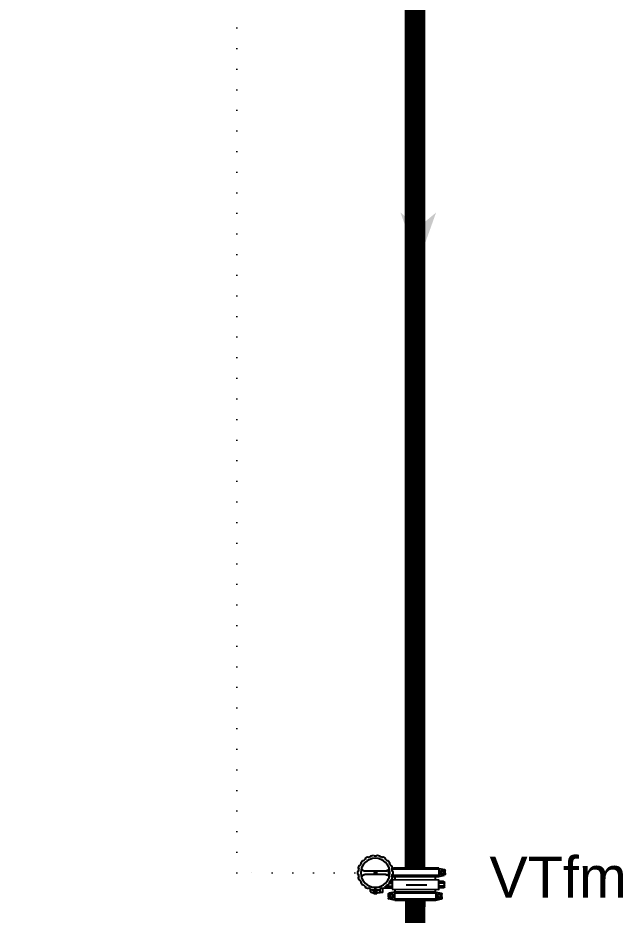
# Model space of a CAD drawing. Extents: x -6531732 to 89637, y -8915 to 32458.
# Drawn here: x 72905 to 75109, y 18383 to 21652 of the extents above; entities that cross this region are included whole.
import ezdxf

# ---------------------------------------------------------------- set-up
doc = ezdxf.new("R2010")
doc.units = 0
doc.linetypes.add('ACAD_ISO07W100', pattern=[3, 0, -3])
for name, color, linetype, lineweight in [('SAN-MC-Circuit_Informatii', 83, 'ACAD_ISO07W100', 25), ('SAN-MC-HIDRANT', 1, 'HE_LINE', 25), ('SAN-MC-VALVE', 7, 'Continuous', 5)]:
    doc.layers.add(name, color=color, linetype=linetype, lineweight=lineweight)
doc.layers.add('SAN-MC-TEXT', color=7, linetype='Continuous')
doc.styles.get("Standard").update_dxf_attribs({"font": 'arial.ttf'})
doc.linetypes.add('HE_LINE', pattern='A,300,-250,["HE",Standard,S=0.5,R=0,X=-100.5,Y=-30.5],-100', length=650)
doc.linetypes.add('PSI_LINE', pattern='A,300,-150,["PSI",Standard,S=0.5,R=0,X=-130,Y=-30],-5', length=455)

# ---------------------------------------------------------------- blocks, each defined once
blk = doc.blocks.new('12')
at = {"layer": 'SAN-MC-TEXT'}
for p, q in [((-0.1357, 0.1969, 1.4273), (-0.1355, 0.1967, 1.4273)), ((-0.1266, 0.2021, 1.4273), (-0.1264, 0.2017, 1.4273)), ((-0.1158, 0.206, 1.4273), (-0.1157, 0.2058, 1.4273)), ((-0.1055, 0.2079, 1.4273), (-0.1055, 0.2074, 1.4273)), ((-0.094, 0.2079, 1.4273), (-0.094, 0.2076, 1.4273)), ((-0.0837, 0.206, 1.4273), (-0.0838, 0.2056, 1.4273)), ((-0.073, 0.2021, 1.4273), (-0.0731, 0.2019, 1.4273)), ((-0.0639, 0.1969, 1.4273), (-0.0641, 0.1965, 1.4273)), ((-0.1569, 0.1716, 1.4273), (-0.1565, 0.1714, 1.4273)), ((-0.1512, 0.1815, 1.4273), (-0.1509, 0.1814, 1.4273)), ((-0.1444, 0.1895, 1.4273), (-0.1441, 0.1892, 1.4273)), ((-0.1055, 0.1075, 1.4273), (-0.1055, 0.1829, 1.4273)), ((-0.094, 0.1075, 1.4273), (-0.094, 0.1829, 1.4273)), ((-0.0551, 0.1895, 1.4273), (-0.0553, 0.1893, 1.4273)), ((-0.0484, 0.1815, 1.4273), (-0.0487, 0.1813, 1.4273)), ((-0.0426, 0.1716, 1.4273), (-0.0429, 0.1715, 1.4273)), ((-0.1625, 0.1505, 1.4273), (-0.1622, 0.1504, 1.4273)), ((-0.1625, 0.14, 1.4273), (-0.162, 0.14, 1.4273)), ((-0.0321, 0.1623, 1.4273), (-0.0408, 0.1623, 1.4273)), ((-0.039, 0.1617, 1.4273), (-0.0395, 0.1616, 1.4273)), ((-0.0227, 0.1452, 1.4273), (-0.0384, 0.1452, 1.4273)), ((-0.0371, 0.14, 1.4273), (-0.0375, 0.14, 1.4273)), ((-0.0371, 0.1505, 1.4273), (-0.0373, 0.1504, 1.4273)), ((-0.0227, 0.1509, 1.4273), (-0.0363, 0.1509, 1.4273)), ((-0.0227, 0.1395, 1.4273), (-0.0363, 0.1395, 1.4273)), ((-0.0264, 0.1509, 1.4273), (-0.0264, 0.1566, 1.4273)), ((-0.0264, 0.1281, 1.4273), (-0.0264, 0.1395, 1.4273)), ((-0.0227, 0.1395, 1.4273), (-0.0227, 0.1509, 1.4273)), ((-0.1605, 0.1287, 1.4273), (-0.1602, 0.1288, 1.4273)), ((-0.1569, 0.1188, 1.4273), (-0.1566, 0.119, 1.4273)), ((-0.1512, 0.1089, 1.4273), (-0.1508, 0.1092, 1.4273)), ((-0.1444, 0.1009, 1.4273), (-0.1442, 0.1011, 1.4273)), ((-0.0898, 0.0987, 0.7136), (-0.0913, 0.1055, 0.7136)), ((-0.0551, 0.1009, 1.4273), (-0.0554, 0.1012, 1.4273)), ((-0.0512, 0.1076, 1.4273), (-0.0512, 0.0844, 1.4273)), ((-0.0484, 0.1089, 1.4273), (-0.0486, 0.1091, 1.4273)), ((-0.0455, 0.1108, 1.4273), (-0.0455, 0.0844, 1.4273)), ((-0.0426, 0.1188, 1.4273), (-0.043, 0.1191, 1.4273)), ((-0.0284, 0.1184, 1.4273), (-0.0422, 0.1184, 1.4273)), ((-0.0284, 0.1281, 1.4273), (-0.0408, 0.1281, 1.4273)), ((-0.0264, 0.1281, 1.4273), (-0.0408, 0.1281, 1.4273)), ((-0.039, 0.1287, 1.4273), (-0.0393, 0.1288, 1.4273)), ((-0.0284, 0.1184, 1.4273), (-0.0284, 0.1281, 1.4273)), ((-0.1357, 0.0935, 1.4273), (-0.1354, 0.0939, 1.4273)), ((-0.1266, 0.0883, 1.4273), (-0.1265, 0.0885, 1.4273)), ((-0.113, 0.0853, 0.7136), (-0.1164, 0.0778, 0.7136)), ((-0.1162, -0.0856), (-0.1164, 0.0778, 0.7136)), ((-0.1158, 0.0844, 1.4273), (-0.1157, 0.0848, 1.4273)), ((-0.1125, -0.0864), (-0.113, 0.0853, 0.7136)), ((-0.1102, 0.0977, 0.7136), (-0.0933, 0.0977, 0.7136)), ((-0.1055, 0.0826, 1.4273), (-0.1055, 0.0828, 1.4273)), ((-0.094, 0.0826, 1.4273), (-0.094, 0.083, 1.4273)), ((-0.0901, -0.0864), (-0.0905, 0.0845, 0.7136)), ((-0.0902, 0.0846, 0.7136), (-0.0871, 0.0778, 0.7136)), ((-0.0869, 0.0845, 0.7136), (-0.0864, -0.0856)), ((-0.0741, 0.073, 0.7136), (-0.0869, 0.073, 0.7136)), ((-0.0837, 0.0844, 1.4273), (-0.0838, 0.0846, 1.4273)), ((-0.073, 0.0883, 1.4273), (-0.0731, 0.0887, 1.4273)), ((-0.0684, 0.0925, 1.4273), (-0.0684, 0.0844, 1.4273)), ((-0.0639, 0.0935, 1.4273), (-0.064, 0.0937, 1.4273)), ((-0.0626, 0.093, 1.4273), (-0.0626, 0.0844, 1.4273)), ((-0.0302, 0.073, 0.7136), (-0.0398, 0.073, 0.7136)), ((-0.0298, -0.0741), (-0.0298, 0.0741)), ((-0.0297, 0.075), (-0.0254, 0.095)), ((-0.0261, 0.0749), (-0.0295, 0.0673)), ((-0.0261, -0.0749), (-0.0261, 0.0749)), ((-0.0261, 0.0749), (-0.0037, 0.0749)), ((-0.0126, 0.0975), (-0.0222, 0.0975)), ((-0.0176, 0.0918), (-0.0203, 0.0871)), ((-0.0203, 0.0871), (-0.0176, 0.0824)), ((-0.0122, 0.0919), (-0.0176, 0.0918)), ((-0.0176, 0.0824), (-0.0121, 0.0824)), ((-0.0126, 0.0975), (-0.0075, 0.0975)), ((-0.0094, 0.0871), (-0.0122, 0.0919)), ((-0.0121, 0.0824), (-0.0094, 0.0871)), ((-0.0001, 0.075), (-0.0044, 0.095)), ((-0.0037, -0.0749), (-0.0037, 0.0749)), ((-0.0037, 0.0749), (-0.0002, 0.0673)), ((0, 0.0741), (0, -0.0741)), ((-0.1161, -0.0865), (-0.1118, -0.1065)), ((-0.1125, -0.0864), (-0.116, -0.0788)), ((-0.1125, -0.0864), (-0.0901, -0.0864)), ((-0.104, -0.094), (-0.1067, -0.0988)), ((-0.0986, -0.094), (-0.104, -0.094)), ((-0.0958, -0.0987), (-0.0986, -0.094)), ((-0.0865, -0.0865), (-0.0908, -0.1065)), ((-0.0901, -0.0864), (-0.0867, -0.0788)), ((-0.0736, -0.0741), (-0.0864, -0.0741)), ((-0.0679, -0.1034, 0.7136), (-0.0679, -0.0855, 0.7136)), ((-0.0622, -0.1034, 0.7136), (-0.0622, -0.0855, 0.7136)), ((-0.0508, -0.1034, 0.7136), (-0.0508, -0.0855, 0.7136)), ((-0.0451, -0.1034, 0.7136), (-0.0451, -0.0855, 0.7136)), ((-0.0298, -0.0741), (-0.0394, -0.0741)), ((-0.0297, -0.075), (-0.0254, -0.095)), ((-0.0261, -0.0749), (-0.0295, -0.0673)), ((-0.0261, -0.0749), (-0.0037, -0.0749)), ((-0.0126, -0.0975), (-0.0222, -0.0975)), ((-0.0176, -0.0825), (-0.0203, -0.0873)), ((-0.0203, -0.0873), (-0.0176, -0.092)), ((-0.0122, -0.0825), (-0.0176, -0.0825)), ((-0.0176, -0.092), (-0.0121, -0.0919)), ((-0.0126, -0.0975), (-0.0075, -0.0975)), ((-0.0094, -0.0872), (-0.0122, -0.0825)), ((-0.0121, -0.0919), (-0.0094, -0.0872)), ((-0.0001, -0.075), (-0.0044, -0.095)), ((-0.0037, -0.0749), (-0.0002, -0.0673)), ((-0.099, -0.109), (-0.1087, -0.109)), ((-0.1067, -0.0988), (-0.104, -0.1035)), ((-0.104, -0.1035), (-0.0985, -0.1035)), ((-0.099, -0.109), (-0.0939, -0.109)), ((-0.0985, -0.1035), (-0.0958, -0.0987)), ((-0.0485, -0.1069, 0.7136), (-0.0645, -0.1069, 0.7136))]:
    blk.add_line(p, q, dxfattribs=at)
at = {"layer": 'SAN-MC-TEXT', "elevation": 0.7136}
blk.add_lwpolyline([(-0.0398, 0.0844), (-0.0394, -0.0855), (-0.0736, -0.0855), (-0.0741, 0.0844)], close=True, dxfattribs=at)
at = {"layer": 'SAN-MC-TEXT'}
for centre, radius in [((-0.0998, 0.1452, 1.4273), 0.0528), ((-0.0998, 0.1452, 1.4273), 0.00514), ((-0.0149, 0.0872), 0.00847), ((-0.0149, 0.0872), 0.00635), ((-0.1013, -0.0987), 0.00847), ((-0.1013, -0.0987), 0.00635), ((-0.0149, -0.0872), 0.00847), ((-0.0149, -0.0872), 0.00635)]:
    blk.add_circle(centre, radius, dxfattribs=at)
for centre, radius, start, end in [((-0.0998, 0.1452, 1.4273), 0.0642, 126.0904, 133.9096), ((-0.1368, 0.196, 1.4273), 0.00143, 40, 126.0904), ((-0.1344, 0.1976, 1.4273), 0.00143, 220, 303.475), ((-0.0998, 0.1452, 1.4273), 0.0614, 116.5141, 123.475), ((-0.1278, 0.2014, 1.4273), 0.00143, 296.5141, 25.2119), ((-0.1252, 0.2026, 1.4273), 0.00143, 113.9096, 205.2119), ((-0.0998, 0.1452, 1.4273), 0.0642, 106.0904, 113.9096), ((-0.1172, 0.2056, 1.4273), 0.00143, 20, 106.0904), ((-0.1144, 0.2063, 1.4273), 0.00143, 200, 283.475), ((-0.0998, 0.1452, 1.4273), 0.0614, 96.5141, 103.475), ((-0.1069, 0.2076, 1.4273), 0.00143, 276.5141, 5.2119), ((-0.104, 0.2079, 1.4273), 0.00143, 93.9096, 185.2119), ((-0.0998, 0.1452, 1.4273), 0.0642, 86.0904, 93.9096), ((-0.0955, 0.2079, 1.4273), 0.00143, 0, 86.0904), ((-0.0926, 0.2076, 1.4273), 0.00143, 180, 263.475), ((-0.0998, 0.1452, 1.4273), 0.0614, 76.5141, 83.475), ((-0.0851, 0.2063, 1.4273), 0.00143, 256.5141, 345.2119), ((-0.0824, 0.2056, 1.4273), 0.00143, 73.9096, 165.2119), ((-0.0998, 0.1452, 1.4273), 0.0642, 66.0904, 73.9096), ((-0.0743, 0.2026, 1.4273), 0.00143, 340, 66.0904), ((-0.0717, 0.2014, 1.4273), 0.00143, 160, 243.475), ((-0.0998, 0.1452, 1.4273), 0.0614, 56.5141, 63.475), ((-0.0651, 0.1976, 1.4273), 0.00143, 236.5141, 325.2119), ((-0.0628, 0.196, 1.4273), 0.00143, 53.9096, 145.2119), ((-0.0998, 0.1452, 1.4273), 0.0642, 46.0904, 53.9096), ((-0.0998, 0.1452, 1.4273), 0.0614, 156.5141, 163.475), ((-0.1562, 0.1728, 1.4273), 0.00143, 153.9096, 245.2119), ((-0.0998, 0.1452, 1.4273), 0.0642, 146.0904, 153.9096), ((-0.1574, 0.1702, 1.4273), 0.00143, 336.5141, 65.2119), ((-0.1519, 0.1803, 1.4273), 0.00143, 60, 146.0904), ((-0.1502, 0.1826, 1.4273), 0.00143, 240, 323.475), ((-0.0998, 0.1452, 1.4273), 0.0614, 136.5141, 143.475), ((-0.1433, 0.1905, 1.4273), 0.00143, 133.9096, 225.2119), ((-0.1453, 0.1884, 1.4273), 0.00143, 316.5141, 45.2119), ((-0.1169, 0.1829, 1.4273), 0.0114, 0, 114.4433), ((-0.0826, 0.1829, 1.4273), 0.0114, 65.5567, 180), ((-0.0542, 0.1884, 1.4273), 0.00143, 140, 223.475), ((-0.0562, 0.1905, 1.4273), 0.00143, 320, 46.0904), ((-0.0998, 0.1452, 1.4273), 0.0614, 36.5141, 43.475), ((-0.0493, 0.1826, 1.4273), 0.00143, 216.5141, 305.2119), ((-0.0476, 0.1803, 1.4273), 0.00143, 33.9096, 125.2119), ((-0.0998, 0.1452, 1.4273), 0.0642, 26.0904, 33.9096), ((-0.0422, 0.1702, 1.4273), 0.00143, 120, 203.475), ((-0.0998, 0.1452, 1.4273), 0.0614, 16.5141, 23.475), ((-0.0434, 0.1728, 1.4273), 0.00143, 300, 26.0904), ((-0.0998, 0.1452, 1.4273), 0.0642, 166.0904, 173.9096), ((-0.1622, 0.1519, 1.4273), 0.00143, 173.9096, 260), ((-0.1622, 0.1386, 1.4273), 0.00143, 94.7881, 186.0904), ((-0.0998, 0.1452, 1.4273), 0.0642, 186.0904, 193.9096), ((-0.1624, 0.1414, 1.4273), 0.00143, 274.7881, 3.4859), ((-0.1624, 0.149, 1.4273), 0.00143, 356.525, 80), ((-0.1607, 0.1603, 1.4273), 0.00143, 74.7881, 166.0904), ((-0.0998, 0.1452, 1.4273), 0.0614, 176.525, 183.4859), ((-0.16, 0.1631, 1.4273), 0.00143, 254.7881, 343.4859), ((-0.0395, 0.1631, 1.4273), 0.00143, 196.5141, 285.2119), ((-0.0388, 0.1603, 1.4273), 0.00143, 13.9096, 105.2119), ((-0.0371, 0.149, 1.4273), 0.00143, 100, 183.475), ((-0.0998, 0.1452, 1.4273), 0.0614, 356.5141, 3.475), ((-0.0371, 0.1414, 1.4273), 0.00143, 176.5141, 265.2119), ((-0.0998, 0.1452, 1.4273), 0.0642, 6.0904, 13.9096), ((-0.0998, 0.1452, 1.4273), 0.0642, 346.0904, 353.9096), ((-0.0373, 0.1386, 1.4273), 0.00143, 353.9096, 85.2119), ((-0.0373, 0.1519, 1.4273), 0.00143, 280, 6.0904), ((-0.0321, 0.1566, 1.4273), 0.00571, 0, 90), ((-0.1607, 0.1301, 1.4273), 0.00143, 193.9096, 280), ((-0.16, 0.1274, 1.4273), 0.00143, 16.525, 100), ((-0.0998, 0.1452, 1.4273), 0.0614, 196.5141, 203.475), ((-0.1562, 0.1176, 1.4273), 0.00143, 120, 206.0904), ((-0.0998, 0.1452, 1.4273), 0.0642, 206.0904, 213.9096), ((-0.1574, 0.1202, 1.4273), 0.00143, 300, 23.475), ((-0.1519, 0.1102, 1.4273), 0.00143, 213.9096, 305.2119), ((-0.1502, 0.1078, 1.4273), 0.00143, 36.5141, 125.2119), ((-0.0998, 0.1452, 1.4273), 0.0614, 216.5141, 223.475), ((-0.1433, 0.1, 1.4273), 0.00143, 140, 226.0904), ((-0.1453, 0.102, 1.4273), 0.00143, 320, 43.475), ((-0.0998, 0.1452, 1.4273), 0.0642, 226.0904, 233.9096), ((-0.1169, 0.1075, 1.4273), 0.0114, 245.5567, 0), ((-0.1018, 0.0977, 0.7136), 0.00847, 117.8451, 175.8538), ((-0.0944, 0.1048, 0.7136), 0.00321, 12.1139, 90), ((-0.0826, 0.1075, 1.4273), 0.0114, 180, 294.4433), ((-0.0998, 0.1452, 1.4273), 0.0642, 306.0904, 313.9096), ((-0.0542, 0.102, 1.4273), 0.00143, 136.5141, 225.2119), ((-0.0998, 0.1452, 1.4273), 0.0614, 316.5141, 323.475), ((-0.0562, 0.1, 1.4273), 0.00143, 313.9096, 45.2119), ((-0.0493, 0.1078, 1.4273), 0.00143, 60, 143.475), ((-0.0476, 0.1102, 1.4273), 0.00143, 240, 326.0904), ((-0.0998, 0.1452, 1.4273), 0.0642, 326.0904, 333.9096), ((-0.0422, 0.1202, 1.4273), 0.00143, 156.5141, 245.2119), ((-0.0998, 0.1452, 1.4273), 0.0614, 336.5141, 343.475), ((-0.0434, 0.1176, 1.4273), 0.00143, 333.9096, 65.2119), ((-0.0396, 0.1274, 1.4273), 0.00143, 80, 163.475), ((-0.0388, 0.1301, 1.4273), 0.00143, 260, 346.0904), ((-0.1368, 0.0945, 1.4273), 0.00143, 233.9096, 325.2119), ((-0.1344, 0.0928, 1.4273), 0.00143, 56.5141, 145.2119), ((-0.0998, 0.1452, 1.4273), 0.0614, 236.5141, 243.475), ((-0.1278, 0.089, 1.4273), 0.00143, 340, 63.475), ((-0.1252, 0.0878, 1.4273), 0.00143, 160, 246.0904), ((-0.0998, 0.1452, 1.4273), 0.0642, 246.0904, 253.9096), ((-0.1172, 0.0849, 1.4273), 0.00143, 253.9096, 345.2119), ((-0.1144, 0.0841, 1.4273), 0.00143, 76.5141, 165.2119), ((-0.0998, 0.1452, 1.4273), 0.0614, 256.5141, 263.475), ((-0.1069, 0.0828, 1.4273), 0.00143, 0, 83.475), ((-0.104, 0.0826, 1.4273), 0.00143, 180, 266.0904), ((-0.0998, 0.1452, 1.4273), 0.0642, 266.0904, 273.9096), ((-0.0955, 0.0826, 1.4273), 0.00143, 273.9096, 5.2119), ((-0.0926, 0.0828, 1.4273), 0.00143, 96.5141, 185.2119), ((-0.0998, 0.1452, 1.4273), 0.0614, 276.5141, 283.475), ((-0.0915, 0.0845, 0.7136), 0.00458, 0, 12.1139), ((-0.0851, 0.0841, 1.4273), 0.00143, 20, 103.475), ((-0.0824, 0.0849, 1.4273), 0.00143, 200, 286.0904), ((-0.0998, 0.1452, 1.4273), 0.0642, 286.0904, 293.9096), ((-0.0743, 0.0878, 1.4273), 0.00143, 293.9096, 25.2119), ((-0.0717, 0.089, 1.4273), 0.00143, 116.5141, 205.2119), ((-0.0998, 0.1452, 1.4273), 0.0614, 296.5141, 303.475), ((-0.0651, 0.0928, 1.4273), 0.00143, 40, 123.475), ((-0.0628, 0.0945, 1.4273), 0.00143, 220, 306.0904), ((-0.0252, 0.0741), 0.00458, 167.8861, 180), ((-0.0222, 0.0943), 0.00321, 90, 167.8861), ((-0.0075, 0.0943), 0.00321, 12.1139, 90), ((-0.1116, -0.0856), 0.00458, 180, 192.1139), ((-0.091, -0.0856), 0.00458, 347.8861, 0), ((-0.0252, -0.0741), 0.00458, 180, 192.1139), ((-0.0222, -0.0943), 0.00321, 192.1139, 270), ((-0.0075, -0.0943), 0.00321, 270, 347.8861), ((-0.0046, -0.0741), 0.00458, 347.8861, 0), ((-0.1087, -0.1058), 0.00321, 192.1139, 270), ((-0.0939, -0.1058), 0.00321, 270, 347.8861), ((-0.0645, -0.1034, 0.7136), 0.00343, 180, 270), ((-0.0588, -0.1034, 0.7136), 0.00343, 180, 270), ((-0.0542, -0.1034, 0.7136), 0.00343, 270, 0), ((-0.0485, -0.1034, 0.7136), 0.00343, 270, 0)]:
    blk.add_arc(centre, radius, start, end, dxfattribs=at)

msp = doc.modelspace()

# ---------------------------------------------------------------- hatches: boundary and pattern name
at = {"layer": 'SAN-MC-TEXT'}
h = msp.add_hatch(color=256, dxfattribs=at)
h.paths.add_polyline_path([(74428, 20943.4), (74363.1, 20889), (74363.1, 20761.9)])
h.paths.add_polyline_path([(74363.1, 20761.9), (74363.1, 20889), (74298.2, 20943.4)])

# ---------------------------------------------------------------- linework, layer by layer
at = {"layer": 'SAN-MC-Circuit_Informatii', "linetype": 'ACAD_ISO07W100', "lineweight": 0, "ltscale": 25, "elevation": 1427.3}
msp.add_lwpolyline([(74206.7, 18537.2), (73702, 18537.2), (73702, 24573.1), (72539.2, 24573.1)], dxfattribs=at)
at = {"layer": 'SAN-MC-HIDRANT', "color": 140, "linetype": 'PSI_LINE', "ltscale": 2, "const_width": 75}
for points in [[(74351.2, 22827.5), (74351.2, 18553.7)], [(74351.9, 18437.4), (74351.6, 18245.1)]]:
    msp.add_lwpolyline(points, dxfattribs=at)
at = {"layer": 'SAN-MC-TEXT'}
msp.add_lwpolyline([(74394.5, 18492), (74318.7, 18492)], dxfattribs=at)

# ---------------------------------------------------------------- block references
at = {"layer": 'SAN-MC-VALVE', "xscale": -1000, "yscale": 1000, "zscale": 1000, "rotation": 90}
msp.add_blockref('12', (74351.9, 18437.4), dxfattribs=at)

# ---------------------------------------------------------------- texts
at = {"layer": 'SAN-MC-TEXT', "insert": (76178.9, 18596.6), "char_height": 150, "width": 2612.917, "attachment_point": 3}
msp.add_mtext('\\pxqc;VTfm', dxfattribs=at)

doc.saveas('drawing.dxf')
